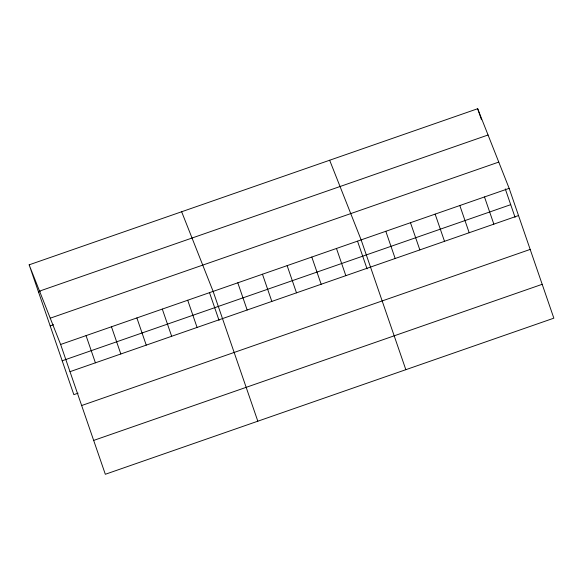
<?xml version="1.0" encoding="UTF-8"?>
<svg xmlns="http://www.w3.org/2000/svg" width="583" height="583" viewBox="0 0 583 583"><rect width="100%" height="100%" fill="white"/><g stroke="black" fill="none" stroke-linecap="round" stroke-linejoin="round"><path stroke-width="0.87" d="M29.15 264.828L477.674 108.722L509.156 188.36L553.85 318.172L105.326 474.278L60.632 344.473L29.15 264.828L73.844 394.64L78.086 393.168M39.542 291.114L488.058 135.001M38.514 292.032L40.212 291.442M50.24 318.187L498.764 162.081M50.174 325.89L53.563 324.709M60.632 344.473L509.156 188.36M62.184 360.775L510.708 204.669M69.996 371.67L518.52 215.557M81.656 405.528L530.18 249.422M93.666 440.42L542.19 284.307M329.657 160.238L361.139 239.875L405.841 369.688M181.648 211.753L213.13 291.391L257.824 421.203M477.674 108.722L481.478 119.77M505.272 188.885L515.081 217.364M484.488 196.945L493.852 224.149M459.819 205.529L469.184 232.734M435.144 214.121L444.516 241.318M410.476 222.706L419.847 249.903M385.808 231.291L395.172 258.488M357.547 241.231L367.071 268.88M336.471 248.46L345.836 275.664M311.803 257.052L321.167 284.249M287.135 265.637L296.499 292.834M262.467 274.221L271.831 301.418M237.798 282.806L247.163 310.003M209.537 292.746L219.055 320.402M187.711 300.238L197.076 327.435M162.3 309.085L171.664 336.282M136.881 317.932L146.246 345.129M111.462 326.779L120.827 353.976M86.051 335.626L95.415 362.823"/></g></svg>
